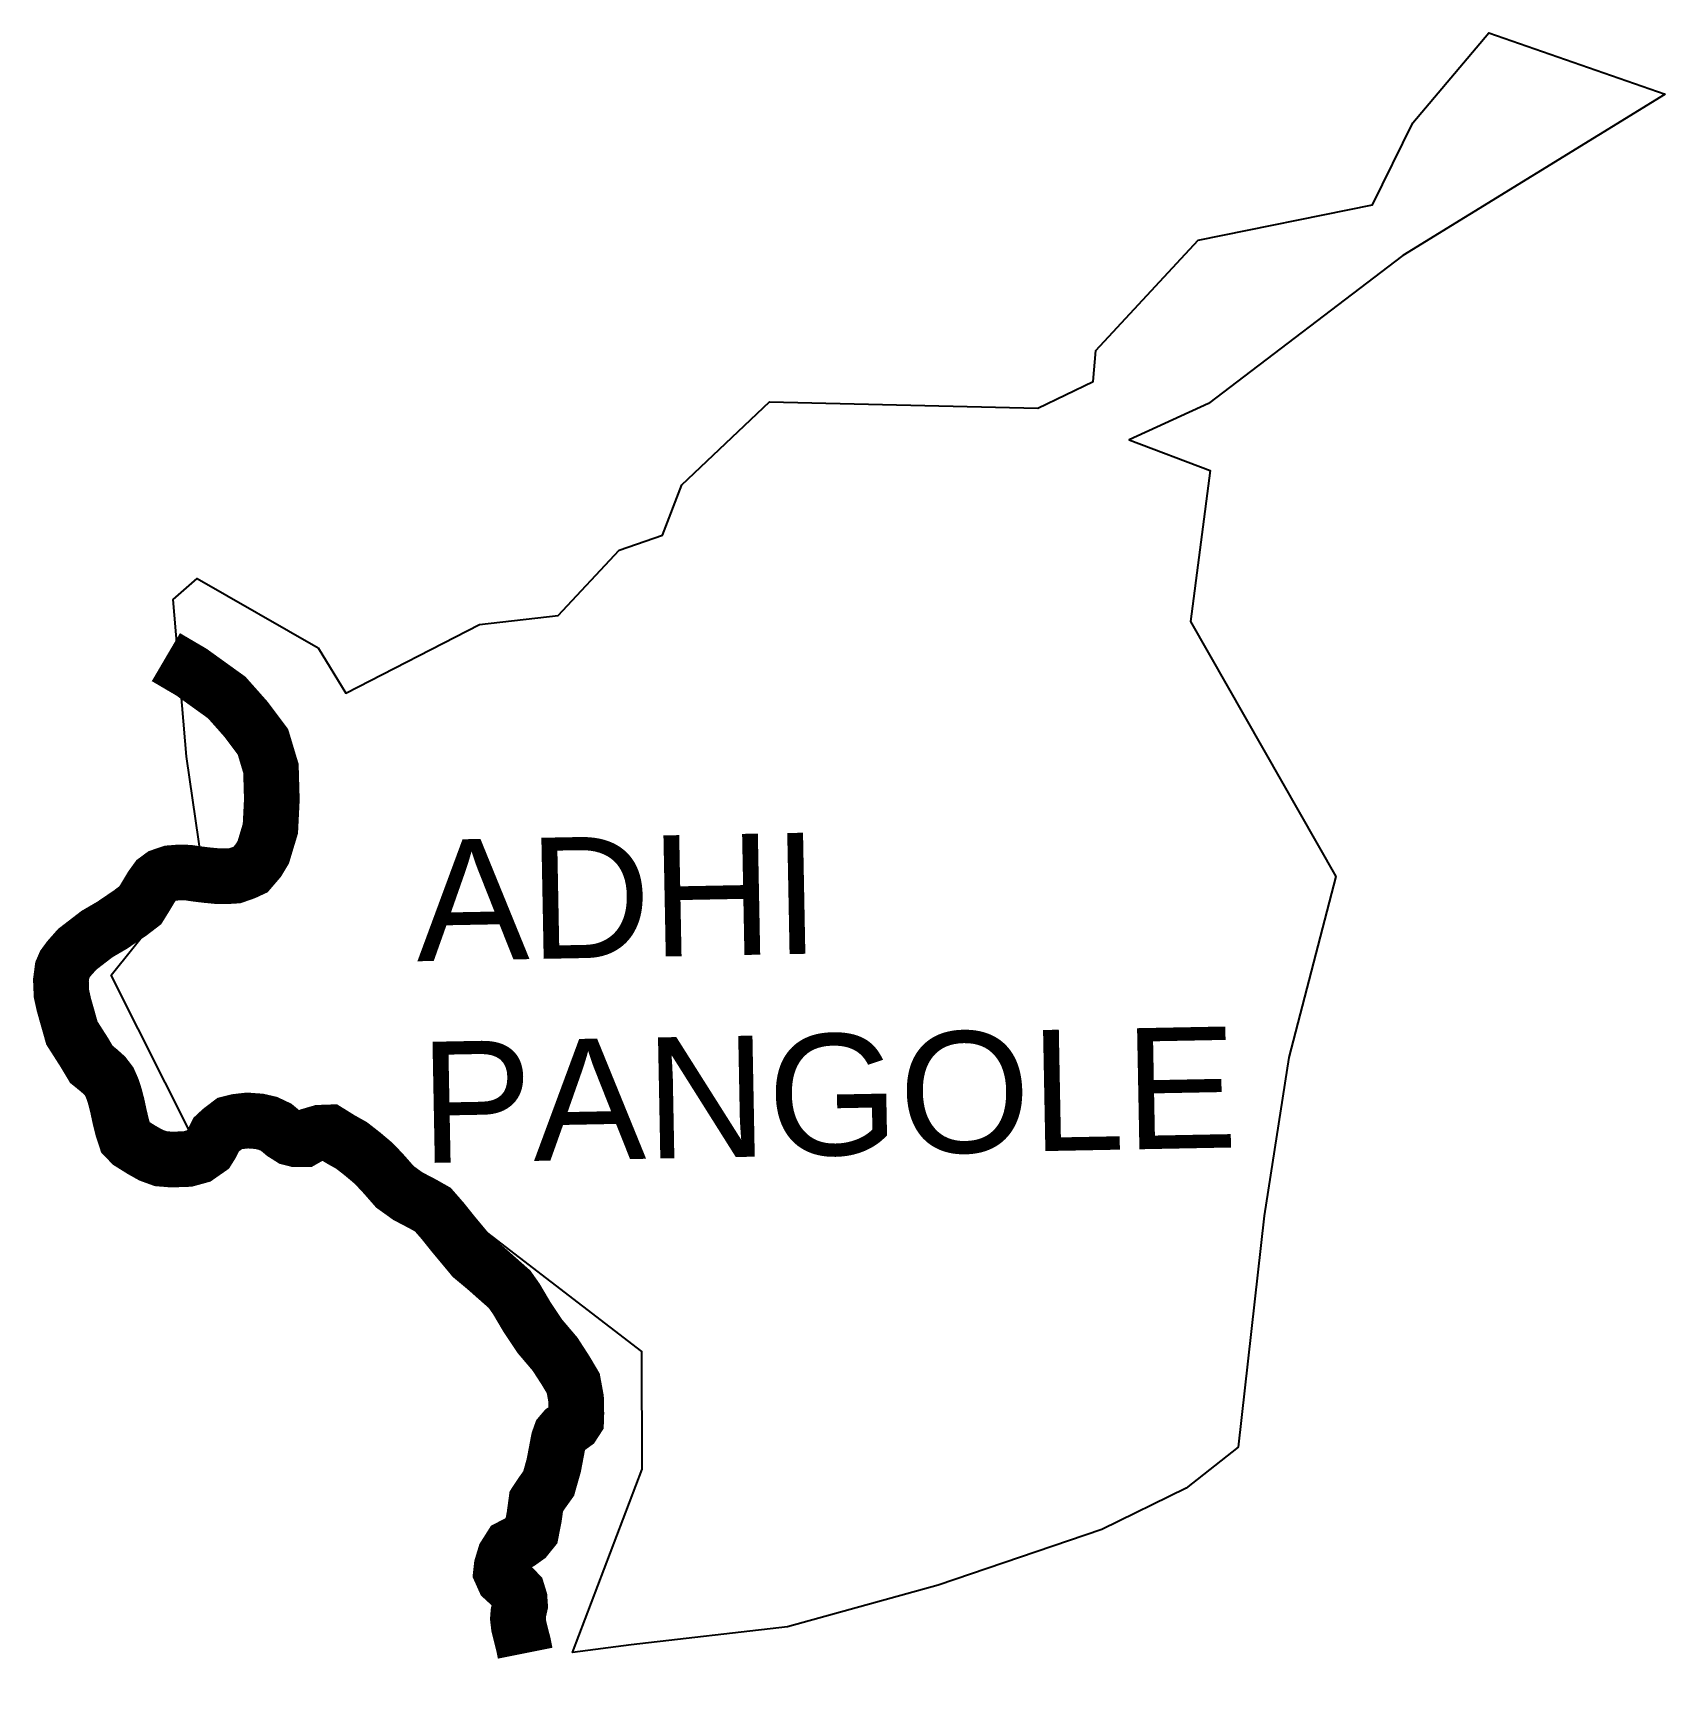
# Model space of a CAD drawing. Header units: metres. Extents: x 274747 to 280500, y 2035153 to 2074814.
# Drawn here: x 279033 to 280500, y 2035153 to 2036633 of the extents above; entities outside this region: 2.
import ezdxf

# ---------------------------------------------------------------- set-up
doc = ezdxf.new("R2010")
doc.units = ezdxf.units.M
doc.header["$MEASUREMENT"] = 0
for name, color, linetype in [('NATURALLY PROTECTED', 3, 'Continuous'), ('village', 3, 'Continuous'), ('VILLAGE NAME', 250, 'Continuous')]:
    doc.layers.add(name, color=color, linetype=linetype)
doc.styles.get("Standard").update_dxf_attribs({"font": 'arial.ttf'})

msp = doc.modelspace()

# ---------------------------------------------------------------- linework, layer by layer
at = {"layer": 'NATURALLY PROTECTED', "const_width": 50, "flags": 128}
for points in [[(274963.1, 2074788.5), (274961, 2074773.3), (274948.2, 2074695.2), (274940.5, 2074656.4), (274929.1, 2074613.7), (274923.8, 2074593.2), (274920.5, 2074578.9), (274916.9, 2074566), (274912.1, 2074547.9), (274908.9, 2074533.5), (274906.4, 2074522.6), (274901.8, 2074509.1), (274895.3, 2074483.2), (274884.1, 2074449.4), (274875, 2074420.6), (274862.6, 2074378.1), (274851.2, 2074342.2), (274850.4, 2074339.1)], [(274794.2, 2074199.6), (274788.1, 2074182.7), (274779.8, 2074162.3), (274773.5, 2074148.3), (274772.1, 2074145.1)], [(279152.8, 2036072.6), (279175.8, 2036059.1), (279207.5, 2036036.3), (279224.7, 2036016.9), (279240, 2035996.5), (279247.2, 2035972.6), (279248, 2035944.7), (279246.7, 2035918.6), (279240.3, 2035897.4), (279235.9, 2035890.1), (279228.8, 2035881.8), (279223.4, 2035879.3), (279214.8, 2035876.3), (279208.4, 2035875.9), (279199.3, 2035875.9), (279189.9, 2035876.8), (279181.5, 2035877.8), (279173.2, 2035879), (279165.7, 2035879.3), (279156.9, 2035878.6), (279148.9, 2035875.9), (279144.3, 2035872.5), (279139.9, 2035866.4), (279134.7, 2035857.7), (279129.8, 2035849.8), (279120.8, 2035842.9), (279104.6, 2035831.9), (279090.9, 2035823.9), (279073.1, 2035810.2), (279065.6, 2035801.7), (279061.7, 2035796.4), (279059.8, 2035792), (279058.5, 2035782.2), (279059, 2035770.3), (279061.2, 2035760.4), (279068.4, 2035735), (279079.2, 2035718.1), (279085.9, 2035706.9), (279092.7, 2035701.4), (279097.9, 2035696.7), (279102, 2035691.3), (279104.9, 2035684.7), (279107.1, 2035677.8), (279109.1, 2035670), (279111.4, 2035659.3), (279114, 2035648.8), (279116.6, 2035641), (279121.1, 2035636.3), (279131.2, 2035630), (279139.4, 2035625.4), (279148.2, 2035622.2), (279158.1, 2035621.4), (279172.3, 2035621.9), (279182.1, 2035624.6), (279191, 2035630.8), (279193.5, 2035634.8), (279197.9, 2035643.7), (279202.2, 2035647.7), (279210.2, 2035653.8), (279216.6, 2035655.4), (279226.1, 2035656.5), (279236.7, 2035655.7), (279244.5, 2035653.9), (279252.1, 2035650.3), (279258.5, 2035644.9), (279264.8, 2035640.9), (279269.1, 2035639.8), (279277.3, 2035639.8), (279283.1, 2035643.1), (279291.3, 2035645.5), (279299.8, 2035645.8), (279309.6, 2035639.7), (279319.6, 2035634.1), (279329.6, 2035626.3), (279339.1, 2035618.3), (279347.1, 2035610), (279358.6, 2035596.9), (279370.3, 2035588.5), (279383.7, 2035581.5), (279392.7, 2035576.4), (279401.7, 2035566.1), (279410.4, 2035555.2), (279428.2, 2035533.8), (279440.2, 2035523.8), (279461.6, 2035504.9), (279467.7, 2035496.2), (279476.9, 2035480.6), (279488.9, 2035462.6), (279502.5, 2035446.6), (279512.3, 2035431.4), (279518.8, 2035420.4), (279521.3, 2035406.8), (279521.6, 2035393.4), (279521.4, 2035387.6), (279519, 2035383.9), (279515, 2035381), (279510.4, 2035378.1), (279507.5, 2035374.7), (279505.6, 2035369.4), (279501.3, 2035346.7), (279496.7, 2035330.5), (279490, 2035321.1), (279485.6, 2035314.4), (279483.7, 2035300.5), (279481.2, 2035287.7), (279476.7, 2035282.1), (279470.8, 2035277.9), (279462.4, 2035273.5), (279457.4, 2035265.6), (279454.5, 2035256), (279453.9, 2035250.7), (279456.5, 2035244.9), (279463.4, 2035238.5), (279468.8, 2035232.8), (279470.6, 2035226.9), (279471, 2035221.1), (279469.5, 2035214.3), (279469.1, 2035209.2), (279469.9, 2035202.3), (279474.1, 2035185.6), (279475.6, 2035178.1)]]:
    msp.add_lwpolyline(points, dxfattribs=at)
at = {"layer": 'village', "color": 3, "true_color": 0x00ff00}
msp.add_polyline3d([(280499.7, 2036578.3, 0), (280264, 2036433.4, 0), (280089.4, 2036300.3, 0), (280018.3, 2036267.7, 0), (280090.9, 2036240.3, 0), (280073.4, 2036104.5, 0), (280204, 2035875.7, 0), (280161.6, 2035713.2, 0), (280139.5, 2035570.9, 0), (280116.3, 2035363.1, 0), (280069.6, 2035326.4, 0), (279993.8, 2035289.1, 0), (279846.6, 2035239.2, 0), (279711.4, 2035201.9, 0), (279570.9, 2035185.5, 0), (279518.2, 2035178.7, 0), (279580.8, 2035343.4, 0), (279580.3, 2035449.1, 0), (279335.9, 2035636.6, 0), (279257.1, 2035657.4, 0), (279222.2, 2035633.7, 0), (279176.3, 2035642.4, 0), (279103.6, 2035787, 0), (279185.1, 2035888.4, 0), (279171.2, 2035983.5, 0), (279159.5, 2036124.3, 0), (279181, 2036143.2, 0), (279289.5, 2036081.1, 0), (279314.5, 2036040.2, 0), (279434.6, 2036102, 0), (279505.1, 2036110.1, 0), (279560.2, 2036168.6, 0), (279598.9, 2036182.2, 0), (279616.5, 2036227.3, 0), (279695.1, 2036301.8, 0), (279936.2, 2036296.1, 0), (279985.9, 2036320, 0), (279988.2, 2036348.1, 0), (280080.2, 2036447, 0), (280237, 2036478.9, 0), (280273, 2036552.4, 0), (280341.5, 2036633.1, 0)], close=True, dxfattribs=at)

# ---------------------------------------------------------------- texts
at = {"layer": 'VILLAGE NAME', "insert": (279376.4, 2035908.2), "char_height": 108.748, "attachment_point": 1, "rotation": 1.1028}
msp.add_mtext_dynamic_manual_height_columns('{\\fArial|b0|i0|c0|p34;ADHI PANGOLE}', width=726.929, gutter_width=543.7, heights=[0], dxfattribs=at)

doc.saveas('drawing.dxf')
